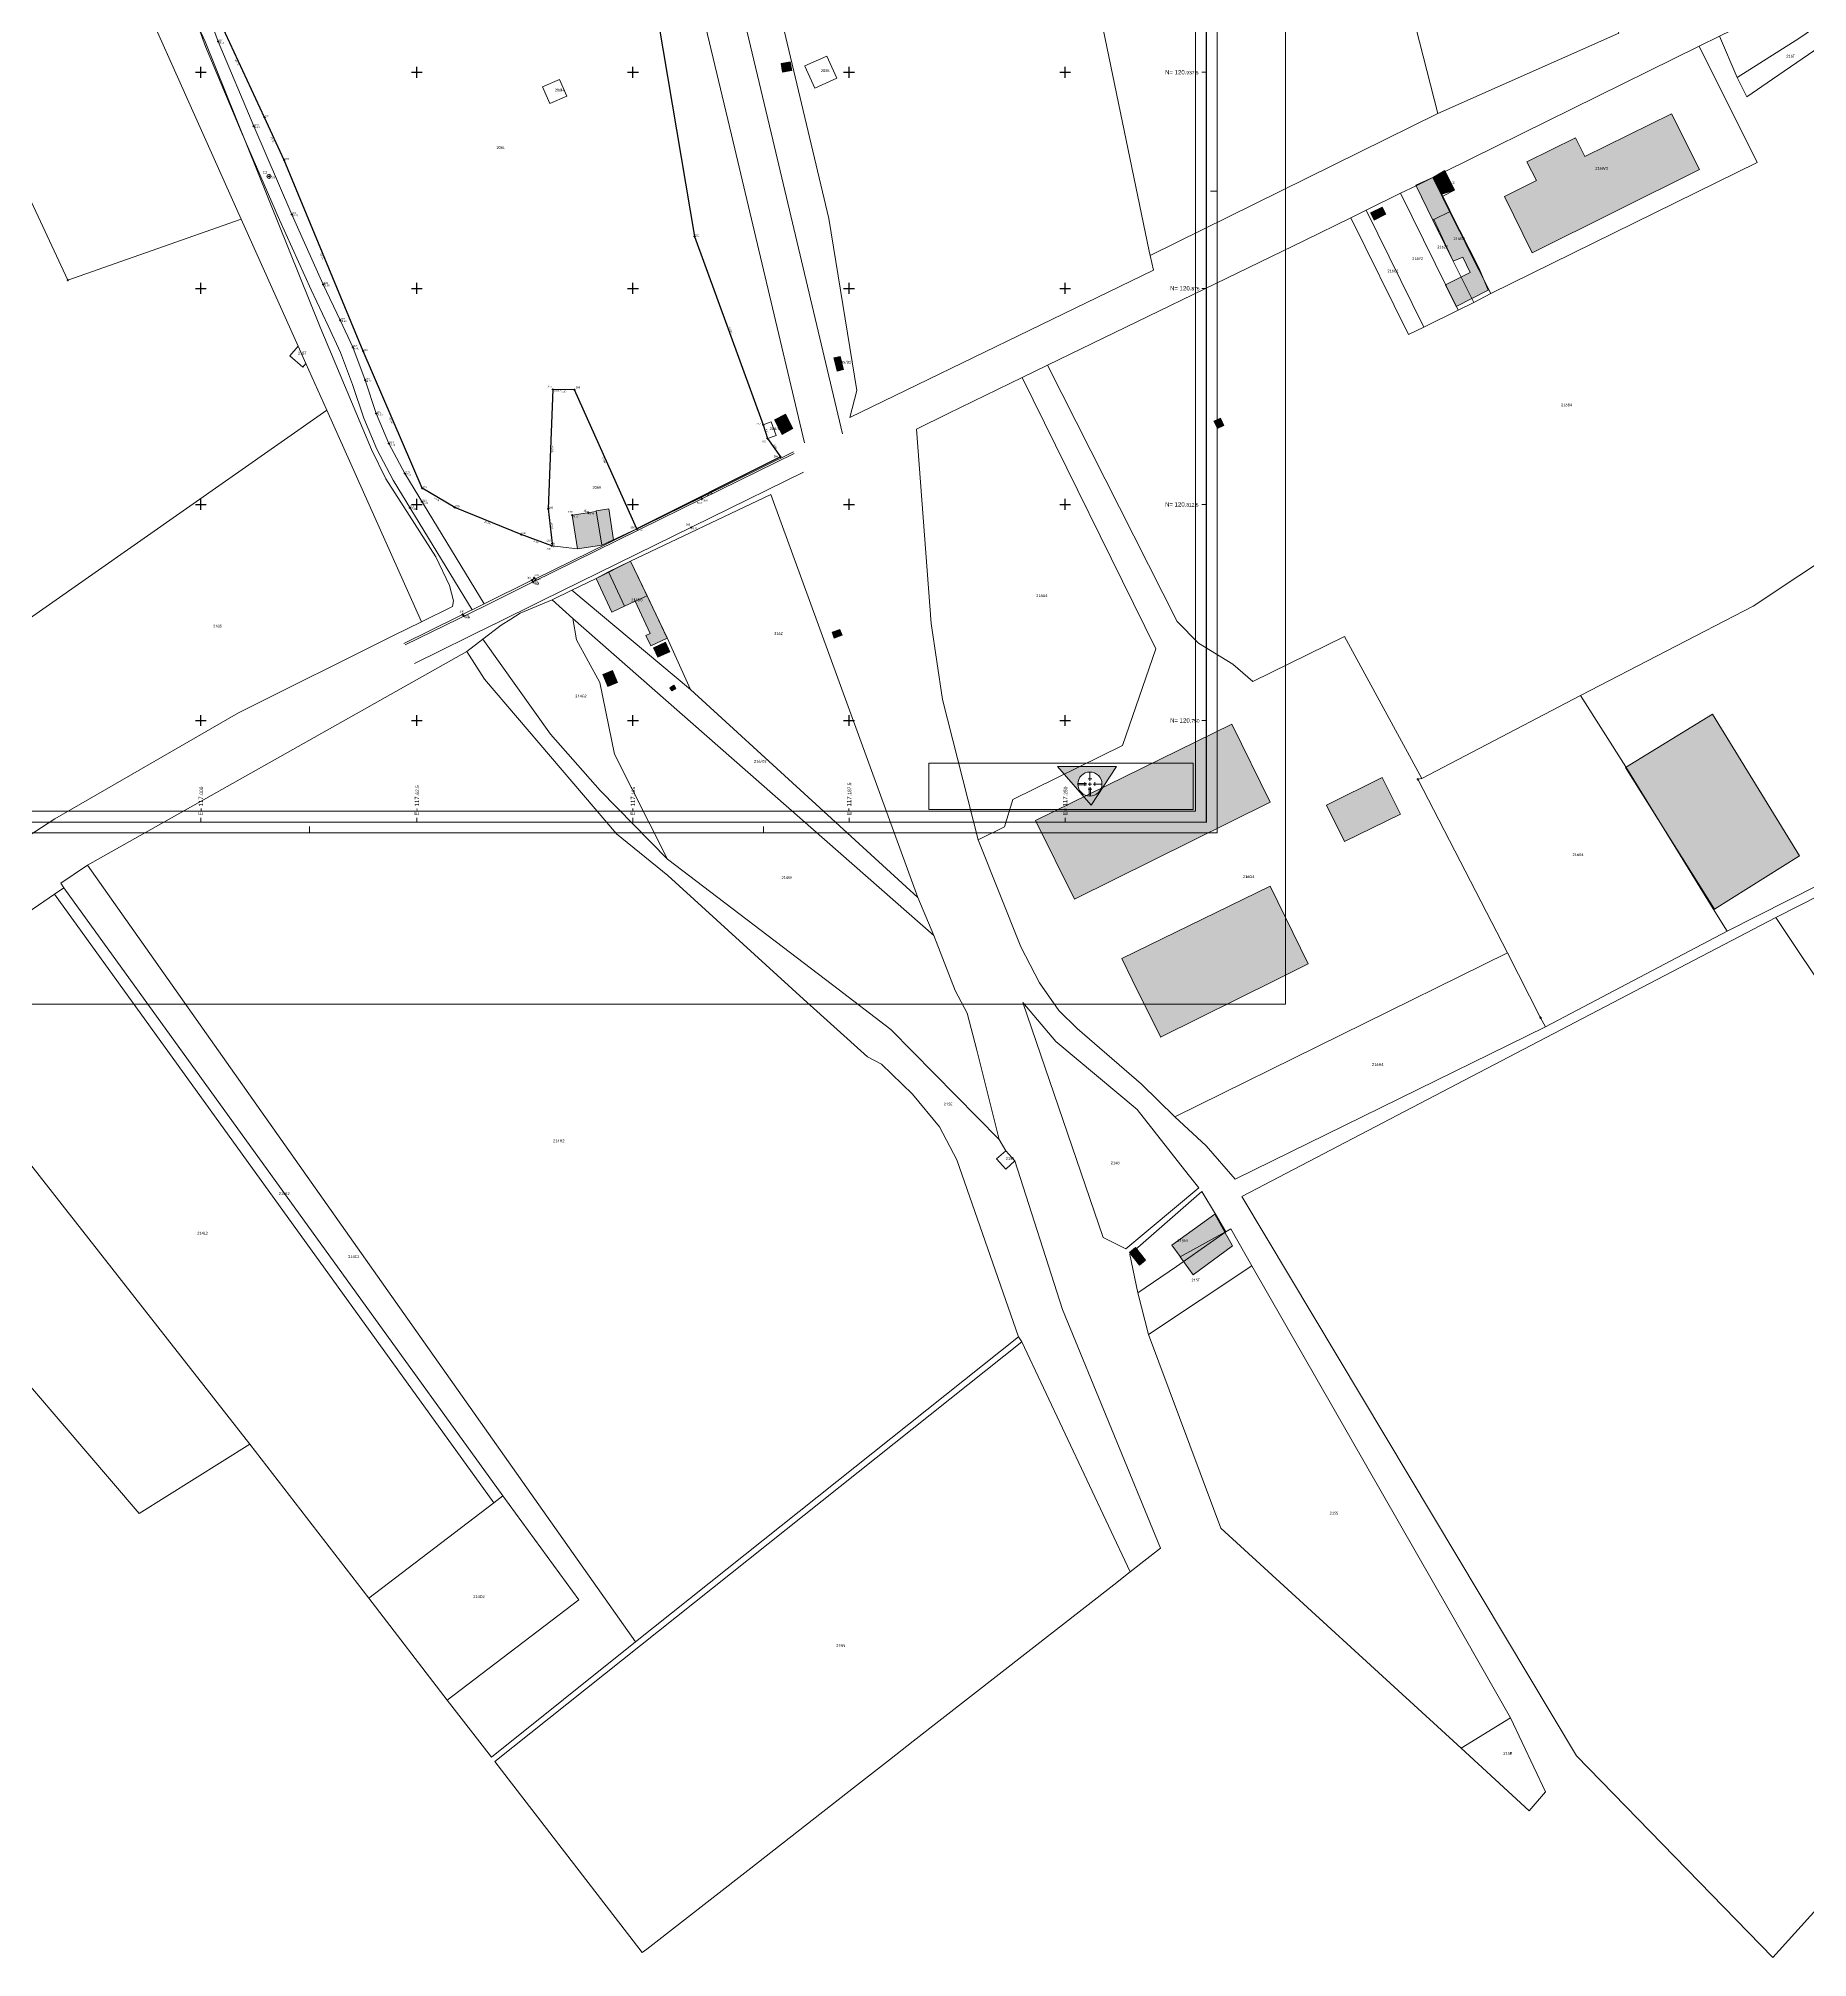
# Model space of a CAD drawing. Header units: metres. Extents: x 113120 to 240396, y 120329 to 242116.
# Drawn here: x 116953 to 117465, y 120392 to 120947 of the extents above; entities that cross this region are included whole.
import ezdxf
from ezdxf.enums import TextEntityAlignment as Align

# ---------------------------------------------------------------- set-up
doc = ezdxf.new("R2010")
doc.units = ezdxf.units.M
doc.header["$LTSCALE"] = 3
doc.header["$PDMODE"] = 2
doc.header["$PDSIZE"] = 0.3
doc.layers.get('0').update_dxf_attribs({"lineweight": 0})
for name, color, linetype, lineweight in [('Batiment', 4, 'Continuous', 0), ('Bordure', 1, 'Continuous', 0), ('Bpn_CaPa', 78, 'Continuous', 0), ('Bpn_ReBu', 4, 'Continuous', 0), ('Bpt_CaNu', 7, 'Continuous', 0), ('Bpt_PrSt', 7, 'Continuous', 0), ('Carroyage(1)', 7, 'Continuous', 0), ('Cotation Linéaire', 6, 'Continuous', 0), ('CV', 5, 'Continuous', 0), ("Filets d'eau", 1, 'Continuous', 0), ('Hachure batiment', 11, 'Continuous', 0), ('Hachure bâtiment', 11, 'Continuous', 0), ('Images', 7, 'Continuous', 0), ('Limite de propriété', 5, 'Continuous', 30), ('Légende', 255, 'Continuous', 0), ('Route', 1, 'Continuous', 0), ('TopoAlt', 30, 'Continuous', 0), ('TOPOJIS', 5, 'Continuous', 0), ('TopoMat', 5, 'Continuous', 0)]:
    doc.layers.add(name, color=color, linetype=linetype, lineweight=lineweight)
doc.layers.add('Carroyage(1)_Croix', color=7, linetype='Continuous')
doc.layers.add('Carroyage(1)_Textes', color=7, linetype='Continuous')
doc.styles.add('Legend', font='')
doc.styles.get("Standard").update_dxf_attribs({"font": 'arial.ttf'})
doc.styles.get('Legend').set_extended_font_data('Calibri')
picture_1 = doc.add_image_def('image1.jpg', size_in_pixel=(7833, 1367))

# ---------------------------------------------------------------- blocks, each defined once
blk = doc.blocks.new('TCPOINT')
at = {"color": 0}
blk.add_point((0, 0), dxfattribs=at)
at = {"layer": 'TopoAlt'}
blk.add_attdef('ALT', text='', height=0.3, dxfattribs=at).set_placement((0.1, -0.1), align=Align.TOP_LEFT)
at = {"layer": 'TopoMat'}
blk.add_attdef('MAT', (0.1, 0.1), '', height=0.3, dxfattribs=at)
blk = doc.blocks.new('u014')
at = {"color": 0}
blk.add_line((0, 0), (0, 0), dxfattribs=at)
blk.add_circle((0, 0), 0.6, dxfattribs=at)
blk = doc.blocks.new('Logo')
at = {"layer": 'Légende'}
h = blk.add_hatch(color=253, dxfattribs=at)
edge = h.paths.add_edge_path(flags=16)
edge.add_arc((340.079, 66.268), 0.581, 0, 360)
h.paths.add_polyline_path([(340.134, 65.253), (341.361, 67.116), (338.512, 67.116)])
at = {"layer": 'Légende', "color": 253}
for p, q in [((338.512, 67.116), (340.134, 65.253)), ((340.134, 65.253), (338.512, 67.116)), ((338.512, 67.116), (341.361, 67.116)), ((340.079, 66.848), (340.079, 66.428)), ((340.134, 65.253), (341.361, 67.116)), ((341.361, 67.116), (340.134, 65.253)), ((339.919, 66.301), (339.499, 66.301)), ((339.919, 66.234), (339.499, 66.234)), ((339.834, 66.359), (339.834, 66.177)), ((340.17, 66.512), (339.988, 66.512)), ((339.988, 66.023), (340.17, 66.023)), ((340.159, 66.268), (339.999, 66.268)), ((340.159, 66.268), (339.999, 66.268)), ((340.046, 66.108), (340.046, 65.688)), ((340.079, 66.348), (340.079, 66.188)), ((340.079, 66.348), (340.079, 66.188)), ((340.112, 66.108), (340.112, 65.688)), ((340.66, 66.268), (340.239, 66.268)), ((340.323, 66.359), (340.323, 66.177))]:
    blk.add_line(p, q, dxfattribs=at)
blk.add_circle((340.079, 66.268), 0.581, dxfattribs=at)
at = {"layer": 'Images'}
image = blk.add_image(picture_1, insert=(332.313, 65.048), size_in_units=(12.741, 2.223), dxfattribs=at)
image.dxf.flags = 7

msp = doc.modelspace()

# ---------------------------------------------------------------- hatches: boundary and pattern name
at = {"layer": 'Hachure batiment'}
h = msp.add_hatch(color=256, dxfattribs=at)
h.dxf.hatch_style = 1
h.paths.add_polyline_path([(117108.97, 120799.6), (117107.39, 120809.35), (117114.37, 120810.48), (117114.36, 120810.6), (117118, 120811.2), (117119.34, 120802.29), (117115.95, 120800.73)])
at = {"layer": 'Hachure bâtiment'}
h = msp.add_hatch(color=256, dxfattribs=at)
h.dxf.hatch_style = 1
h.paths.add_polyline_path([(117170.92, 120938), (117168.27, 120937.53), (117167.83, 120940.05), (117170.48, 120940.52)])
h = msp.add_hatch(color=256, dxfattribs=at)
h.dxf.hatch_style = 1
h.paths.add_polyline_path([(117433.48, 120909.36), (117385.13, 120885.26), (117377.06, 120901.58), (117386.31, 120906.15), (117383.56, 120911.62), (117397.64, 120918.53), (117400.33, 120913.09), (117425.44, 120925.5)])
h = msp.add_hatch(color=256, dxfattribs=at)
h.dxf.hatch_style = 1
h.paths.add_polyline_path([(117359, 120902.23), (117361.29, 120897.49), (117361.42, 120897.22), (117356.64, 120894.88), (117356.37, 120894.75), (117351.45, 120904.83), (117356.6, 120907.2)])
h = msp.add_hatch(color=256, dxfattribs=at)
h.dxf.hatch_style = 1
h.paths.add_polyline_path([(117362.6, 120903.4), (117359, 120902.23), (117356.6, 120907.2), (117359.8, 120909.05)])
h = msp.add_hatch(color=256, dxfattribs=at)
h.dxf.hatch_style = 1
h.paths.add_polyline_path([(117342.77, 120896.42), (117339.4, 120894.75), (117338.37, 120896.8), (117341.72, 120898.45)])
h = msp.add_hatch(color=256, dxfattribs=at)
h.dxf.hatch_style = 1
h.paths.add_polyline_path([(117369.75, 120880.77), (117372.35, 120874.43), (117363.15, 120869.77), (117360.05, 120875.98), (117367.17, 120879.57), (117365.03, 120884.05), (117362.25, 120882.88), (117356.64, 120894.88), (117361.42, 120897.22)])
h = msp.add_hatch(color=256, dxfattribs=at)
h.dxf.hatch_style = 1
h.paths.add_polyline_path([(117185.88, 120851.48), (117184.02, 120851.03), (117183.05, 120854.85), (117184.95, 120855.32)])
h = msp.add_hatch(color=256, dxfattribs=at)
h.dxf.hatch_style = 1
h.paths.add_polyline_path([(117169.07, 120838.6), (117171.27, 120834.41), (117168.12, 120832.76), (117165.92, 120836.94)])
h = msp.add_hatch(color=256, dxfattribs=at)
h.dxf.hatch_style = 1
h.paths.add_polyline_path([(117295.95, 120835.35), (117294.12, 120834.45), (117293.05, 120836.55), (117294.95, 120837.45)])
h = msp.add_hatch(color=256, dxfattribs=at)
h.dxf.hatch_style = 1
h.paths.add_polyline_path([(117129.09, 120786.06), (117125.64, 120784.46), (117122.51, 120783.08), (117117.92, 120792.97), (117124.28, 120796.05)])
h = msp.add_hatch(color=256, dxfattribs=at)
h.dxf.hatch_style = 1
h.paths.add_polyline_path([(117122.51, 120783.08), (117118.85, 120781.37), (117114.37, 120791.05), (117117.92, 120792.97)])
h = msp.add_hatch(color=256, dxfattribs=at)
h.dxf.hatch_style = 1
h.paths.add_polyline_path([(117134.85, 120773.77), (117130.17, 120771.63), (117128.75, 120774.55), (117129.95, 120775.15), (117125.64, 120784.46), (117129.09, 120786.06)])
h = msp.add_hatch(color=256, dxfattribs=at)
h.dxf.hatch_style = 1
h.paths.add_polyline_path([(117135.68, 120769.85), (117132.17, 120768.28), (117130.95, 120771.03), (117134.45, 120772.6)])
h = msp.add_hatch(color=256, dxfattribs=at)
h.dxf.hatch_style = 1
h.paths.add_polyline_path([(117185.48, 120774.63), (117183.17, 120773.83), (117182.57, 120775.52), (117184.88, 120776.32)])
h = msp.add_hatch(color=256, dxfattribs=at)
h.dxf.hatch_style = 1
h.paths.add_polyline_path([(117120.52, 120761), (117117.72, 120759.85), (117116.32, 120763.32), (117119.12, 120764.45)])
h = msp.add_hatch(color=256, dxfattribs=at)
h.dxf.hatch_style = 1
h.paths.add_polyline_path([(117137.43, 120759.25), (117136.25, 120758.52), (117135.68, 120759.43), (117136.85, 120760.17)])
h = msp.add_hatch(color=256, dxfattribs=at)
h.dxf.hatch_style = 1
h.paths.add_polyline_path([(117309.35, 120726.39), (117252.7, 120698.32), (117241.41, 120721.01), (117298.26, 120748.95)])
h = msp.add_hatch(color=256, dxfattribs=at)
h.dxf.hatch_style = 1
h.paths.add_polyline_path([(117462.38, 120710.83), (117437.86, 120695.43), (117412.13, 120736.38), (117437.3, 120751.79)])
h = msp.add_hatch(color=256, dxfattribs=at)
h.dxf.hatch_style = 1
h.paths.add_polyline_path([(117346.97, 120722.88), (117330.8, 120714.98), (117325.65, 120725.51), (117341.75, 120733.46)])
h = msp.add_hatch(color=256, dxfattribs=at)
h.dxf.hatch_style = 1
h.paths.add_polyline_path([(117320.29, 120679.59), (117311.02, 120675), (117277.63, 120658.41), (117277.6, 120658.46), (117269.42, 120675), (117266.37, 120681.16), (117309.3, 120702.1)])
h = msp.add_hatch(color=256, dxfattribs=at)
h.dxf.hatch_style = 1
h.paths.add_polyline_path([(117283.24, 120594.89), (117280.83, 120598.23), (117293.35, 120607.17), (117296.24, 120601.97), (117283.25, 120594.88)])
h = msp.add_hatch(color=256, dxfattribs=at)
h.dxf.hatch_style = 1
h.paths.add_polyline_path([(117298.45, 120598), (117287.05, 120589.64), (117283.25, 120594.88), (117296.24, 120601.97)])
h = msp.add_hatch(color=256, dxfattribs=at)
h.dxf.hatch_style = 1
h.paths.add_polyline_path([(117273.23, 120593.83), (117271.55, 120592.45), (117268.65, 120596.05), (117270.37, 120597.57)])

# ---------------------------------------------------------------- linework, layer by layer
at = {"flags": 128}
for points in [[(116736.27, 120667.93), (117313.77, 120667.93), (117313.77, 121484.68), (116736.27, 121484.68)], [(116775.21, 120723.71), (117287.71, 120723.71), (117287.71, 121453.71), (116775.21, 121453.71)]]:
    msp.add_lwpolyline(points, close=True, dxfattribs=at)
at = {"layer": 'Batiment'}
for p, q in [((117107.39, 120809.35), (117114.37, 120810.48)), ((117115.95, 120800.73), (117114.36, 120810.6)), ((117108.97, 120799.6), (117107.39, 120809.35)), ((117108.97, 120799.6), (117115.95, 120800.73))]:
    msp.add_line(p, q, dxfattribs=at)
at = {"layer": 'Bordure', "flags": 128}
for points in [[(117174.59, 120830.35), (117153.96, 120917.36), (117142.93, 120963.89), (117132.41, 121025.61), (117123.94, 121075.32), (117115.35, 121143.2), (117105.35, 121222.27), (117098.73, 121314.66), (117093.79, 121427.53)], [(117185.56, 120832.95), (117164.93, 120919.96), (117153.98, 120966.14), (117143.52, 121027.5), (117135.09, 121076.98), (117126.54, 121144.61), (117116.57, 121223.39), (117109.99, 121315.31), (117105.06, 121428.02)]]:
    msp.add_lwpolyline(points, dxfattribs=at)
at = {"layer": 'Bpn_CaPa'}
for points in [[(117244.46, 121083.93), (117276.47, 121064.18), (117299.63, 121067), (117319.31, 121076.09), (117357.78, 120925.59), (117274.56, 120884.52), (117274.26, 120885.8), (117235.43, 121073.4), (117231.59, 121092.7), (117244.46, 121083.93)], [(117410.19, 120948.78), (117357.78, 120925.59), (117319.31, 121076.09), (117347.57, 121087.44), (117356.03, 121066.79), (117363.34, 121050.35), (117370.64, 121033.9), (117378.89, 121015.39), (117388.8, 120994), (117410.19, 120948.78)], [(116874.34, 121064.33), (116891.21, 121070.2), (116917.99, 121072.98), (116931.11, 121057.71), (116944.54, 121037.83), (116956.05, 121017.56), (116968.15, 120992.3), (117011.69, 120895.01), (116961.51, 120877.4), (116874.34, 121064.33)], [(117235.43, 121073.4), (117274.26, 120885.8), (117274.56, 120884.52), (117275.57, 120880.24), (117187.71, 120837.64), (117189.73, 120845.44), (117181.63, 120895.19), (117163.63, 120971.15), (117152.14, 121021.36), (117161.17, 121025.62), (117170.82, 121030.97), (117174.23, 121039.19), (117173.58, 121043.09), (117172.02, 121045.65), (117169.88, 121047.97), (117164.75, 121050.28), (117163.72, 121050.52), (117235.43, 121073.4)], [(117470.68, 120953.08), (117462.2, 120947.32), (117444.37, 120936), (117439.28, 120947.96), (117465.66, 120960.88), (117470.68, 120953.08)], [(117473.63, 120948.48), (117454.58, 120935.49), (117447.15, 120930.43), (117444.37, 120936), (117462.2, 120947.32), (117470.68, 120953.08), (117473.63, 120948.48)], [(117373.11, 120873.46), (117366.22, 120887.24), (117365.09, 120889.49), (117363.06, 120893.57), (117359.07, 120901.57), (117362.6, 120903.4), (117359.96, 120908.83), (117433.37, 120945.05), (117450.2, 120911.4), (117373.11, 120873.46)], [(117183.94, 120935.82), (117177.57, 120932.94), (117174.68, 120939.31), (117174.69, 120939.32), (117181.06, 120942.2), (117183.94, 120935.82)], [(117174.68, 120939.31), (117177.57, 120932.94), (117183.94, 120935.82), (117181.06, 120942.2), (117174.69, 120939.32), (117174.68, 120939.31)], [(117105.82, 120930.61), (117100.99, 120928.5), (117098.83, 120933.28), (117103.76, 120935.37), (117105.82, 120930.61)], [(117105.82, 120930.61), (117103.76, 120935.37), (117098.83, 120933.28), (117100.99, 120928.5), (117105.82, 120930.61)], [(117347.03, 120902.5), (117351.52, 120904.69), (117358.04, 120891.35), (117368.26, 120870.95), (117363.65, 120868.68), (117347.03, 120902.5)], [(117373.11, 120873.46), (117368.26, 120870.95), (117358.04, 120891.35), (117351.52, 120904.69), (117356.34, 120907.05), (117359.07, 120901.57), (117363.06, 120893.57), (117365.09, 120889.49), (117366.22, 120887.24), (117373.11, 120873.46)], [(117359.07, 120901.57), (117356.34, 120907.05), (117359.96, 120908.83), (117362.6, 120903.4), (117359.07, 120901.57)], [(117347.03, 120902.5), (117363.65, 120868.68), (117353.76, 120863.81), (117337.11, 120897.62), (117347.03, 120902.5)], [(117353.76, 120863.81), (117349.32, 120861.63), (117332.67, 120895.44), (117337.11, 120897.62), (117353.76, 120863.81)], [(117028.13, 120858.27), (117030.39, 120853.22), (117029.54, 120852.22), (117025.74, 120855.47), (117028.13, 120858.27)], [(117185.88, 120851.48), (117184.02, 120851.03), (117183.05, 120854.85), (117184.95, 120855.32), (117185.88, 120851.48)], [(117224.85, 120715.48), (117214.51, 120756.1), (117211.26, 120778), (117207, 120834.22), (117216.17, 120838.8), (117237.57, 120849.19), (117276.24, 120770.74), (117266.62, 120742.72), (117234.86, 120727.09), (117232.48, 120719.24), (117224.85, 120715.48)], [(117224.85, 120715.48), (117232.48, 120719.24), (117234.86, 120727.09), (117266.62, 120742.72), (117276.24, 120770.74), (117237.57, 120849.19), (117244.87, 120852.73), (117282.37, 120778.66), (117288.59, 120772.36), (117298.5, 120766.27), (117304.31, 120761.26), (117330.78, 120774.28), (117353.19, 120733.24), (117352.04, 120732.97), (117377.96, 120682.82), (117281.77, 120635.32), (117272.12, 120644.75), (117253.5, 120660.84), (117248.2, 120666.12), (117242.56, 120674.05), (117237.23, 120684.55), (117224.85, 120715.48)], [(117101.64, 120801.23), (117100.51, 120811.19), (117101.85, 120845.77), (117108.05, 120845.63), (117126.12, 120805.42), (117115.95, 120800.73), (117108.97, 120799.6), (117101.57, 120800.53), (117101.64, 120801.23)], [(117399.07, 120757.25), (117448.97, 120783.07), (117540.62, 120843.9), (117591.77, 120765.06), (117441.48, 120689.02), (117437.47, 120695.46), (117412.23, 120736.55), (117399.07, 120757.25)], [(116946.17, 120714.04), (116913.62, 120753.73), (117036.44, 120839.71), (117063.81, 120778.56), (117055.72, 120774.57), (117010.87, 120752.24), (116957.81, 120721.5), (116946.17, 120714.04)], [(117163.89, 120831.57), (117162.62, 120835.54), (117164.97, 120836.35), (117166.43, 120832.43), (117163.89, 120831.57)], [(117207.35, 120698.76), (117141.62, 120758.95), (117134.93, 120773.88), (117124.28, 120796.05), (117164.86, 120815.32), (117207.35, 120698.76)], [(117141.62, 120758.95), (117107.34, 120787.64), (117114.37, 120791.05), (117124.28, 120796.05), (117134.93, 120773.88), (117141.62, 120758.95)], [(117135, 120709.85), (117115.46, 120729.7), (117101.12, 120746.05), (117081.58, 120773.49), (117086.88, 120777.54), (117089.67, 120779.34), (117092.37, 120781.03), (117101.62, 120784.86), (117107.58, 120779.49), (117108.66, 120773.33), (117115.42, 120760.98), (117119.61, 120740.2), (117135, 120709.85)], [(117212.04, 120687.81), (117107.58, 120779.49), (117101.62, 120784.86), (117107.34, 120787.64), (117141.62, 120758.95), (117207.35, 120698.76), (117212.04, 120687.81)], [(117212.04, 120687.81), (117218.15, 120671.86), (117221.68, 120665.32), (117224.43, 120654.65), (117230.92, 120628.8), (117199.59, 120660.56), (117182.69, 120673.51), (117135, 120709.85), (117119.61, 120740.2), (117115.42, 120760.98), (117108.66, 120773.33), (117107.58, 120779.49), (117212.04, 120687.81)], [(117076.95, 120769.96), (117081.58, 120773.49), (117101.12, 120746.05), (117115.46, 120729.7), (117135, 120709.85), (117182.69, 120673.51), (117199.59, 120660.56), (117230.92, 120628.8), (117232.83, 120625.52), (117230.19, 120623.23), (117232.85, 120620.2), (117235.45, 120622.63), (117249.24, 120579.64), (117277.57, 120510.53), (117268.85, 120503.75), (117237.44, 120570.28), (117236.54, 120571.71), (117218.64, 120622.88), (117213.67, 120632.4), (117205.84, 120641.93), (117196.84, 120650.61), (117192.82, 120652.73), (117174.3, 120669.33), (117135.05, 120705.19), (117120.19, 120717.18), (117082.03, 120761.97), (117076.95, 120769.96)], [(117076.95, 120769.96), (117082.03, 120761.97), (117120.19, 120717.18), (117135.05, 120705.19), (117174.3, 120669.33), (117192.82, 120652.73), (117196.84, 120650.61), (117205.84, 120641.93), (117213.67, 120632.4), (117218.64, 120622.88), (117236.54, 120571.71), (117125.76, 120483.48), (116967.22, 120708.11), (117076.95, 120769.96)], [(117616.97, 120726.86), (117489.72, 120641.89), (117455.57, 120693.04), (117593.01, 120762.73), (117616.97, 120726.86)], [(117399.07, 120757.25), (117412.23, 120736.55), (117437.47, 120695.46), (117441.48, 120689.02), (117388.92, 120661.33), (117387.55, 120664.01), (117377.96, 120682.82), (117352.04, 120732.97), (117353.19, 120733.24), (117399.07, 120757.25)], [(116960.38, 120701.61), (116959.49, 120702.92), (116967.22, 120708.11), (117125.76, 120483.48), (117084.06, 120450.07), (117071.29, 120466.62), (117109.31, 120495.64), (117087.34, 120525.68), (116960.38, 120701.61)], [(117084.72, 120523.67), (117048.55, 120496.08), (117014.16, 120540.65), (116913.19, 120669.25), (116957.65, 120699.77), (117084.72, 120523.67)], [(116960.38, 120701.61), (117087.34, 120525.68), (117084.72, 120523.67), (116957.65, 120699.77), (116960.38, 120701.61)], [(117388.92, 120661.33), (117299.21, 120617.29), (117290.76, 120626.95), (117281.77, 120635.32), (117377.96, 120682.82), (117387.55, 120664.01), (117388.92, 120661.33)], [(116913.19, 120669.25), (117014.16, 120540.65), (116982.13, 120520.58), (116875.86, 120644.75), (116873.77, 120647.18), (116911.54, 120671.25), (116913.19, 120669.25)], [(117288.63, 120614.78), (117267.58, 120597.17), (117261, 120600.41), (117237.72, 120668.36), (117247.34, 120657.15), (117270.83, 120637.47), (117285.6, 120618.68), (117288.63, 120614.78)], [(117235.45, 120622.63), (117232.85, 120620.2), (117230.19, 120623.23), (117232.83, 120625.52), (117235.45, 120622.63)], [(117296.47, 120602.1), (117282.18, 120592.08), (117271.06, 120584.39), (117268.75, 120595.55), (117289.55, 120613.75), (117293.45, 120607.19), (117296.47, 120602.1)], [(117296.47, 120602.1), (117297.92, 120602.98), (117304.05, 120592.27), (117274.12, 120572.41), (117271.06, 120584.39), (117282.18, 120592.08), (117296.47, 120602.1)], [(117274.12, 120572.41), (117304.05, 120592.27), (117361.06, 120492.63), (117378.87, 120461.48), (117364.52, 120452.66), (117295.06, 120516.36), (117274.12, 120572.41)], [(117268.85, 120503.75), (117264.04, 120499.97), (117206.08, 120454.74), (117199.17, 120449.35), (117189.61, 120441.89), (117158.18, 120417.36), (117128.98, 120394.58), (117127.67, 120393.56), (117088.89, 120443.82), (117085, 120448.85), (117237.44, 120570.28), (117268.85, 120503.75)], [(117048.55, 120496.08), (117084.72, 120523.67), (117087.34, 120525.68), (117109.31, 120495.64), (117071.29, 120466.62), (117048.55, 120496.08)], [(117364.52, 120452.66), (117378.87, 120461.48), (117388.96, 120440.07), (117384.24, 120434.57), (117364.52, 120452.66)]]:
    msp.add_lwpolyline(points, close=True, dxfattribs=at)
for points in [[(116874.34, 121064.33), (116961.51, 120877.4), (117011.69, 120895.01), (117028.13, 120858.27), (117025.74, 120855.47), (117029.54, 120852.22), (117030.39, 120853.22), (117036.44, 120839.71), (116913.62, 120753.73)], [(116991.3, 120967.86), (117001.3, 120946.41), (117034.56, 120863.73), (117049.37, 120828.42), (117053.54, 120819.91), (117060.24, 120809.42), (117068.02, 120797.31), (117071.91, 120789.07), (117073.08, 120784.59), (117072.79, 120783), (117063.81, 120778.56), (117036.44, 120839.71), (117030.39, 120853.22), (117028.13, 120858.27), (117011.69, 120895.01), (116968.15, 120992.3)], [(117540.62, 120843.9), (117448.97, 120783.07), (117399.07, 120757.25), (117353.19, 120733.24), (117330.78, 120774.28), (117304.31, 120761.26), (117298.5, 120766.27), (117288.59, 120772.36), (117282.37, 120778.66), (117244.87, 120852.73), (117319.21, 120888.81), (117332.67, 120895.44), (117349.32, 120861.63), (117353.76, 120863.81), (117363.65, 120868.68), (117368.26, 120870.95), (117373.11, 120873.46), (117450.2, 120911.4), (117433.37, 120945.05), (117439.28, 120947.96)], [(117439.28, 120947.96), (117444.37, 120936), (117447.15, 120930.43), (117454.58, 120935.49), (117473.63, 120948.48)], [(117101.57, 120800.53), (117108.97, 120799.6), (117115.95, 120800.73)], [(117467.39, 120406.19), (117454.68, 120392.11), (117397.88, 120450.45), (117301.13, 120612.3), (117455.57, 120693.04), (117489.72, 120641.89)]]:
    msp.add_lwpolyline(points, dxfattribs=at)
at = {"layer": 'Bpn_ReBu'}
for p, q in [((117114.36, 120810.6), (117118, 120811.2)), ((117118, 120811.2), (117119.34, 120802.28)), ((117119.34, 120802.28), (117115.95, 120800.73))]:
    msp.add_line(p, q, dxfattribs=at)
for points in [[(117170.92, 120938), (117168.27, 120937.53), (117167.83, 120940.05), (117170.48, 120940.52), (117170.92, 120938)], [(117433.48, 120909.36), (117385.13, 120885.26), (117377.06, 120901.58), (117386.31, 120906.15), (117383.56, 120911.62), (117397.64, 120918.53), (117400.33, 120913.09), (117425.44, 120925.5), (117433.48, 120909.36)], [(117359, 120902.23), (117361.29, 120897.49), (117361.42, 120897.22), (117356.64, 120894.88), (117356.37, 120894.75), (117351.45, 120904.83), (117356.6, 120907.2), (117359, 120902.23)], [(117362.6, 120903.4), (117359, 120902.23), (117356.6, 120907.2), (117359.8, 120909.05), (117362.6, 120903.4)], [(117342.77, 120896.42), (117339.4, 120894.75), (117338.37, 120896.8), (117341.72, 120898.45), (117342.77, 120896.42)], [(117369.75, 120880.77), (117372.35, 120874.43), (117363.15, 120869.77), (117360.05, 120875.98), (117367.17, 120879.57), (117365.03, 120884.05), (117362.25, 120882.88), (117356.64, 120894.88), (117361.42, 120897.22), (117369.75, 120880.77)], [(117185.88, 120851.48), (117184.02, 120851.03), (117183.05, 120854.85), (117184.95, 120855.32), (117185.88, 120851.48)], [(117169.07, 120838.6), (117171.27, 120834.41), (117168.12, 120832.76), (117165.92, 120836.94), (117169.07, 120838.6)], [(117295.95, 120835.35), (117294.12, 120834.45), (117293.05, 120836.55), (117294.95, 120837.45), (117295.95, 120835.35)], [(117129.09, 120786.06), (117125.64, 120784.46), (117122.51, 120783.08), (117117.92, 120792.97), (117124.28, 120796.05), (117129.09, 120786.06)], [(117122.51, 120783.08), (117118.85, 120781.37), (117114.37, 120791.05), (117117.92, 120792.97), (117122.51, 120783.08)], [(117134.85, 120773.77), (117130.17, 120771.63), (117128.75, 120774.55), (117129.95, 120775.15), (117125.64, 120784.46), (117129.09, 120786.06), (117134.85, 120773.77)], [(117135.68, 120769.85), (117132.17, 120768.28), (117130.95, 120771.03), (117134.45, 120772.6), (117135.68, 120769.85)], [(117185.48, 120774.63), (117183.17, 120773.83), (117182.57, 120775.52), (117184.88, 120776.32), (117185.48, 120774.63)], [(117120.52, 120761), (117117.72, 120759.85), (117116.32, 120763.32), (117119.12, 120764.45), (117120.52, 120761)], [(117137.43, 120759.25), (117136.25, 120758.52), (117135.68, 120759.43), (117136.85, 120760.17), (117137.43, 120759.25)], [(117309.35, 120726.39), (117252.7, 120698.32), (117241.41, 120721.01), (117298.26, 120748.95), (117309.35, 120726.39)], [(117462.38, 120710.83), (117437.86, 120695.43), (117412.13, 120736.38), (117437.3, 120751.79), (117462.38, 120710.83)], [(117346.97, 120722.88), (117330.8, 120714.98), (117325.65, 120725.51), (117341.75, 120733.46), (117346.97, 120722.88)], [(117320.29, 120679.59), (117311.02, 120675), (117277.63, 120658.41), (117277.6, 120658.46), (117269.42, 120675), (117266.37, 120681.16), (117309.3, 120702.1), (117320.29, 120679.59)], [(117283.24, 120594.89), (117280.83, 120598.23), (117293.35, 120607.17), (117296.24, 120601.97), (117283.25, 120594.88), (117283.24, 120594.89)], [(117298.45, 120598), (117287.05, 120589.64), (117283.25, 120594.88), (117296.24, 120601.97), (117298.45, 120598)], [(117273.23, 120593.83), (117271.55, 120592.45), (117268.65, 120596.05), (117270.37, 120597.57), (117273.23, 120593.83)]]:
    msp.add_lwpolyline(points, close=True, dxfattribs=at)
at = {"layer": 'Bpt_PrSt'}
for p in [(116961.51, 120877.4), (117352.04, 120732.97), (117387.55, 120664.01)]:
    msp.add_point(p, dxfattribs=at)
at = {"layer": 'Carroyage(1)'}
for p, q in [((117290.84, 120937.5), (117289.59, 120937.5)), ((117293.96, 120903.09), (117292.09, 120903.09)), ((117290.84, 120875), (117289.59, 120875)), ((117290.84, 120812.5), (117289.59, 120812.5)), ((117290.84, 120750), (117289.59, 120750)), ((117000, 120720.59), (117000, 120721.84)), ((117062.5, 120720.59), (117062.5, 120721.84)), ((117125, 120720.59), (117125, 120721.84)), ((117187.5, 120720.59), (117187.5, 120721.84)), ((117250, 120720.59), (117250, 120721.84)), ((117031.46, 120717.46), (117031.46, 120719.34)), ((117162.71, 120717.46), (117162.71, 120719.34)), ((117293.96, 120717.46), (117293.96, 120719.34))]:
    msp.add_line(p, q, dxfattribs=at)
msp.add_lwpolyline([(116768.96, 120717.46), (117293.96, 120717.46), (117293.96, 121459.96), (116768.96, 121459.96)], close=True, dxfattribs=at)
at = {"layer": 'Carroyage(1)', "const_width": 0.312}
msp.add_lwpolyline([(116772.09, 120720.59), (117290.84, 120720.59), (117290.84, 121456.84), (116772.09, 121456.84)], close=True, dxfattribs=at)
at = {"layer": 'Carroyage(1)_Croix'}
for p, q in [((117000, 120935.94), (117000, 120939.06)), ((117062.5, 120935.94), (117062.5, 120939.06)), ((117125, 120935.94), (117125, 120939.06)), ((117187.5, 120935.94), (117187.5, 120939.06)), ((117250, 120935.94), (117250, 120939.06)), ((116998.44, 120937.5), (117001.56, 120937.5)), ((117060.94, 120937.5), (117064.06, 120937.5)), ((117123.44, 120937.5), (117126.56, 120937.5)), ((117185.94, 120937.5), (117189.06, 120937.5)), ((117248.44, 120937.5), (117251.56, 120937.5)), ((117000, 120873.44), (117000, 120876.56)), ((117062.5, 120873.44), (117062.5, 120876.56)), ((117125, 120873.44), (117125, 120876.56)), ((117187.5, 120873.44), (117187.5, 120876.56)), ((117250, 120873.44), (117250, 120876.56)), ((116998.44, 120875), (117001.56, 120875)), ((117060.94, 120875), (117064.06, 120875)), ((117123.44, 120875), (117126.56, 120875)), ((117185.94, 120875), (117189.06, 120875)), ((117248.44, 120875), (117251.56, 120875)), ((116998.44, 120812.5), (117001.56, 120812.5)), ((117000, 120810.94), (117000, 120814.06)), ((117060.94, 120812.5), (117064.06, 120812.5)), ((117062.5, 120810.94), (117062.5, 120814.06)), ((117123.44, 120812.5), (117126.56, 120812.5)), ((117125, 120810.94), (117125, 120814.06)), ((117185.94, 120812.5), (117189.06, 120812.5)), ((117187.5, 120810.94), (117187.5, 120814.06)), ((117248.44, 120812.5), (117251.56, 120812.5)), ((117250, 120810.94), (117250, 120814.06)), ((116998.44, 120750), (117001.56, 120750)), ((117000, 120748.44), (117000, 120751.56)), ((117060.94, 120750), (117064.06, 120750)), ((117062.5, 120748.44), (117062.5, 120751.56)), ((117123.44, 120750), (117126.56, 120750)), ((117125, 120748.44), (117125, 120751.56)), ((117185.94, 120750), (117189.06, 120750)), ((117187.5, 120748.44), (117187.5, 120751.56)), ((117248.44, 120750), (117251.56, 120750)), ((117250, 120748.44), (117250, 120751.56))]:
    msp.add_line(p, q, dxfattribs=at)
at = {"layer": "Filets d'eau"}
msp.add_line((117096.42, 120791.21, 95.56), (117096.89, 120790.81), dxfattribs=at)
at = {"layer": "Filets d'eau", "flags": 128}
for points in [[(117081.98, 120783.75), (117095.77, 120790.57), (117096.13, 120790.88), (117096.42, 120791.21)], [(117082.25, 120783.19), (117096.11, 120790.05), (117096.57, 120790.44), (117096.89, 120790.81)], [(117058.76, 120772.26), (117081.98, 120783.75)], [(117059.13, 120771.85), (117082.25, 120783.19)], [(117084.9, 120777.83), (117098.74, 120784.68)], [(117061.77, 120766.48), (117084.88, 120777.83)]]:
    msp.add_lwpolyline(points, dxfattribs=at)
at = {"layer": 'Limite de propriété'}
for p, q in [((117118.56, 121034), (117142.83, 120889.96)), ((117018.4, 120924.41), (117003.35, 120956.81)), ((117024.09, 120912.05), (117018.4, 120924.41)), ((117046.93, 120856.82), (117024.09, 120912.05)), ((117142.83, 120889.96), (117162.62, 120835.54)), ((117064.05, 120817.18), (117046.93, 120856.82)), ((117101.85, 120845.77), (117100.51, 120811.19)), ((117108.05, 120845.63), (117101.85, 120845.77)), ((117126.12, 120805.42), (117108.05, 120845.63)), ((117162.62, 120835.54), (117163.89, 120831.57)), ((117163.89, 120831.57), (117167.63, 120826.25)), ((117167.63, 120826.25), (117126.12, 120805.42)), ((117073.43, 120811.57), (117064.05, 120817.18)), ((117092.68, 120803.8), (117073.43, 120811.57)), ((117100.51, 120811.19), (117101.64, 120801.23)), ((117101.57, 120800.53), (117092.68, 120803.8)), ((117101.64, 120801.23), (117101.57, 120800.53))]:
    msp.add_line(p, q, dxfattribs=at)
at = {"layer": 'Route', "flags": 128}
for points in [[(117078.47, 120782.01), (117055.61, 120819.47), (117050.88, 120828.43), (117047.12, 120837.45), (117043.88, 120847.14), (117040.35, 120856.45), (117036.8, 120864.17), (117031.89, 120874.52), (117022.75, 120894.82), (117011.71, 120920.39), (117001.37, 120944.97), (116997.27, 120956.12), (116996.24, 120960.17), (116996.71, 120964.52), (116999.18, 120969.07)], [(117081.98, 120783.75), (117058.99, 120821.4), (117054.4, 120830.09), (117050.76, 120838.82), (117047.54, 120848.45), (117043.94, 120857.96), (117040.32, 120865.82), (117035.43, 120876.15), (117026.31, 120896.39), (117015.29, 120921.92), (117004.99, 120946.4), (117000.99, 120957.27), (117000.18, 120960.45), (117000.5, 120963.34), (117002.6, 120967.22)], [(117096.1, 120790.05), (117144.95, 120814.06), (117171.65, 120827.23)], [(117096.76, 120790.93), (117144.73, 120814.51), (117171.42, 120827.67)], [(117098.74, 120784.68), (117147.6, 120808.7), (117174.29, 120821.86)]]:
    msp.add_lwpolyline(points, dxfattribs=at)

# ---------------------------------------------------------------- block references
at = {"layer": 'CV'}
msp.add_blockref('u014', (117019.72, 120907.39), dxfattribs=at)
at = {"layer": 'Légende', "xscale": 6.000000001200011, "yscale": 6.000000001200011, "zscale": 6.000000001200011}
msp.add_blockref('Logo', (115216.69, 120333.99), dxfattribs=at)
at = {"layer": 'TOPOJIS'}
ref = msp.add_blockref('TCPOINT', (117004.99, 120946.4, 99.33), dxfattribs=at)
ref.add_attrib('MAT', '324', (117005.09, 120946.5, 99.33), dxfattribs={"layer": 'TopoMat', "height": 0.54})
ref.add_attrib('ALT', '99.33', dxfattribs={"layer": 'TopoAlt', "height": 0.48}).set_placement((117005.09, 120946.3, 99.33), align=Align.TOP_LEFT)
ref = msp.add_blockref('TCPOINT', (117015.29, 120921.92, 99.61), dxfattribs=at)
ref.add_attrib('MAT', '323', (117015.39, 120922.02, 99.61), dxfattribs={"layer": 'TopoMat', "height": 0.54})
ref.add_attrib('ALT', '99.61', dxfattribs={"layer": 'TopoAlt', "height": 0.48}).set_placement((117015.39, 120921.82, 99.61), align=Align.TOP_LEFT)
ref = msp.add_blockref('TCPOINT', (117018.4, 120924.41), dxfattribs=at)
ref.add_attrib('MAT', '274', (117018.5, 120924.51), dxfattribs={"layer": 'TopoMat', "height": 0.54})
ref = msp.add_blockref('TCPOINT', (117024.09, 120912.05), dxfattribs=at)
ref.add_attrib('MAT', '273', (117024.19, 120912.15), dxfattribs={"layer": 'TopoMat', "height": 0.54})
ref = msp.add_blockref('TCPOINT', (117019.72, 120907.39, 99.56), dxfattribs=at)
ref.add_attrib('MAT', '322', (117017.92, 120908.29, 99.56), dxfattribs={"layer": 'TopoMat', "height": 0.54})
ref.add_attrib('ALT', '99.56', dxfattribs={"layer": 'TopoAlt', "height": 0.48}).set_placement((117019.82, 120907.29, 99.56), align=Align.TOP_LEFT)
ref = msp.add_blockref('TCPOINT', (117026.31, 120896.39, 99.27), dxfattribs=at)
ref.add_attrib('MAT', '321', (117026.41, 120896.49, 99.27), dxfattribs={"layer": 'TopoMat', "height": 0.54})
ref.add_attrib('ALT', '99.27', dxfattribs={"layer": 'TopoAlt', "height": 0.48}).set_placement((117026.41, 120896.29, 99.27), align=Align.TOP_LEFT)
ref = msp.add_blockref('TCPOINT', (117142.83, 120889.96), dxfattribs=at)
ref.add_attrib('MAT', '261', (117142.93, 120890.06), dxfattribs={"layer": 'TopoMat', "height": 0.54})
ref = msp.add_blockref('TCPOINT', (117035.43, 120876.15, 98.98), dxfattribs=at)
ref.add_attrib('MAT', '320', (117035.53, 120876.25, 98.98), dxfattribs={"layer": 'TopoMat', "height": 0.54})
ref.add_attrib('ALT', '98.98', dxfattribs={"layer": 'TopoAlt', "height": 0.48}).set_placement((117035.53, 120876.05, 98.98), align=Align.TOP_LEFT)
ref = msp.add_blockref('TCPOINT', (117040.32, 120865.82, 98.65), dxfattribs=at)
ref.add_attrib('MAT', '318', (117040.42, 120865.92, 98.65), dxfattribs={"layer": 'TopoMat', "height": 0.54})
ref.add_attrib('ALT', '98.65', dxfattribs={"layer": 'TopoAlt', "height": 0.48}).set_placement((117040.42, 120865.72, 98.65), align=Align.TOP_LEFT)
ref = msp.add_blockref('TCPOINT', (117043.94, 120857.96, 98.45), dxfattribs=at)
ref.add_attrib('MAT', '317', (117044.04, 120858.06, 98.45), dxfattribs={"layer": 'TopoMat', "height": 0.54})
ref.add_attrib('ALT', '98.45', dxfattribs={"layer": 'TopoAlt', "height": 0.48}).set_placement((117044.04, 120857.86, 98.45), align=Align.TOP_LEFT)
ref = msp.add_blockref('TCPOINT', (117046.93, 120856.82), dxfattribs=at)
ref.add_attrib('MAT', '272', (117047.03, 120856.92), dxfattribs={"layer": 'TopoMat', "height": 0.54})
ref = msp.add_blockref('TCPOINT', (117047.54, 120848.45, 98.27), dxfattribs=at)
ref.add_attrib('MAT', '316', (117047.64, 120848.55, 98.27), dxfattribs={"layer": 'TopoMat', "height": 0.54})
ref.add_attrib('ALT', '98.27', dxfattribs={"layer": 'TopoAlt', "height": 0.48}).set_placement((117047.64, 120848.35, 98.27), align=Align.TOP_LEFT)
ref = msp.add_blockref('TCPOINT', (117101.85, 120845.77, 95.67), dxfattribs=at)
ref.add_attrib('MAT', '357', (117100.31, 120846.32, 95.67), dxfattribs={"layer": 'TopoMat', "height": 0.54})
ref.add_attrib('ALT', '95.669', dxfattribs={"layer": 'TopoAlt', "height": 0.48}).set_placement((117101.95, 120845.67, 95.67), align=Align.TOP_LEFT)
ref = msp.add_blockref('TCPOINT', (117108.05, 120845.63), dxfattribs=at)
ref.add_attrib('MAT', '265', (117108.46, 120846.11), dxfattribs={"layer": 'TopoMat', "height": 0.54})
ref = msp.add_blockref('TCPOINT', (117050.76, 120838.82, 98), dxfattribs=at)
ref.add_attrib('MAT', '315', (117050.86, 120838.92, 98), dxfattribs={"layer": 'TopoMat', "height": 0.54})
ref.add_attrib('ALT', '98.00', dxfattribs={"layer": 'TopoAlt', "height": 0.48}).set_placement((117050.86, 120838.72, 98), align=Align.TOP_LEFT)
ref = msp.add_blockref('TCPOINT', (117162.62, 120835.54), dxfattribs=at)
ref.add_attrib('MAT', '262', (117160.71, 120835.54), dxfattribs={"layer": 'TopoMat', "height": 0.54})
ref = msp.add_blockref('TCPOINT', (117054.4, 120830.09, 97.71), dxfattribs=at)
ref.add_attrib('MAT', '314', (117054.51, 120830.19, 97.71), dxfattribs={"layer": 'TopoMat', "height": 0.54})
ref.add_attrib('ALT', '97.71', dxfattribs={"layer": 'TopoAlt', "height": 0.48}).set_placement((117054.51, 120829.99, 97.71), align=Align.TOP_LEFT)
ref = msp.add_blockref('TCPOINT', (117163.89, 120831.57), dxfattribs=at)
ref.add_attrib('MAT', '263', (117162.29, 120830.42), dxfattribs={"layer": 'TopoMat', "height": 0.54})
ref = msp.add_blockref('TCPOINT', (117167.63, 120826.25), dxfattribs=at)
ref.add_attrib('MAT', '264', (117165.72, 120826.13), dxfattribs={"layer": 'TopoMat', "height": 0.54})
ref = msp.add_blockref('TCPOINT', (117058.99, 120821.4, 97.53), dxfattribs=at)
ref.add_attrib('MAT', '313', (117059.09, 120821.5, 97.53), dxfattribs={"layer": 'TopoMat', "height": 0.54})
ref.add_attrib('ALT', '97.53', dxfattribs={"layer": 'TopoAlt', "height": 0.48}).set_placement((117059.09, 120821.3, 97.53), align=Align.TOP_LEFT)
ref = msp.add_blockref('TCPOINT', (117064.05, 120817.18), dxfattribs=at)
ref.add_attrib('MAT', '271', (117064.15, 120817.28), dxfattribs={"layer": 'TopoMat', "height": 0.54})
ref = msp.add_blockref('TCPOINT', (117060.44, 120811.55, 97.44), dxfattribs=at)
ref.add_attrib('MAT', '311', (117060.54, 120811.65, 97.44), dxfattribs={"layer": 'TopoMat', "height": 0.54})
ref.add_attrib('ALT', '97.44', dxfattribs={"layer": 'TopoAlt', "height": 0.48}).set_placement((117060.54, 120811.45, 97.44), align=Align.TOP_LEFT)
ref = msp.add_blockref('TCPOINT', (117063.98, 120813.23, 97.25), dxfattribs=at)
ref.add_attrib('MAT', '312', (117064.08, 120813.33, 97.25), dxfattribs={"layer": 'TopoMat', "height": 0.54})
ref.add_attrib('ALT', '97.25', dxfattribs={"layer": 'TopoAlt', "height": 0.48}).set_placement((117064.08, 120813.13, 97.25), align=Align.TOP_LEFT)
ref = msp.add_blockref('TCPOINT', (117073.43, 120811.57), dxfattribs=at)
ref.add_attrib('MAT', '270', (117073.53, 120811.67), dxfattribs={"layer": 'TopoMat', "height": 0.54})
ref = msp.add_blockref('TCPOINT', (117100.51, 120811.19), dxfattribs=at)
ref.add_attrib('MAT', '266', (117100.61, 120811.29), dxfattribs={"layer": 'TopoMat', "height": 0.54})
ref = msp.add_blockref('TCPOINT', (117107.39, 120809.35, 99.75), dxfattribs=at)
ref.add_attrib('MAT', '140', (117106.2, 120810.06, 99.75), dxfattribs={"layer": 'TopoMat', "height": 0.54})
ref.add_attrib('ALT', '99.75', dxfattribs={"layer": 'TopoAlt', "height": 0.48}).set_placement((117107.49, 120809.25, 99.75), align=Align.TOP_LEFT)
ref = msp.add_blockref('TCPOINT', (117112.02, 120810.1, 99.76), dxfattribs=at)
ref.add_attrib('MAT', '141', (117110.65, 120810.41, 99.76), dxfattribs={"layer": 'TopoMat', "height": 0.54})
ref.add_attrib('ALT', '99.76', dxfattribs={"layer": 'TopoAlt', "height": 0.48}).set_placement((117112.12, 120810, 99.76), align=Align.TOP_LEFT)
ref = msp.add_blockref('TCPOINT', (117144.95, 120814.06, 92.87), dxfattribs=at)
ref.add_attrib('MAT', '306', (117145.28, 120813.36, 92.87), dxfattribs={"layer": 'TopoMat', "height": 0.54})
ref.add_attrib('ALT', '92.87', dxfattribs={"layer": 'TopoAlt', "height": 0.48}).set_placement((117143.48, 120813.23, 92.87), align=Align.TOP_LEFT)
ref = msp.add_blockref('TCPOINT', (117092.68, 120803.8), dxfattribs=at)
ref.add_attrib('MAT', '269', (117092.78, 120803.9), dxfattribs={"layer": 'TopoMat', "height": 0.54})
ref = msp.add_blockref('TCPOINT', (117126.12, 120805.42, 94.57), dxfattribs=at)
ref.add_attrib('MAT', '309', (117124.29, 120805.58, 94.57), dxfattribs={"layer": 'TopoMat', "height": 0.54})
ref.add_attrib('ALT', '94.57', dxfattribs={"layer": 'TopoAlt', "height": 0.48}).set_placement((117126.22, 120805.32, 94.57), align=Align.TOP_LEFT)
ref = msp.add_blockref('TCPOINT', (117141.81, 120805.85, 93.32), dxfattribs=at)
ref.add_attrib('MAT', '305', (117140.3, 120806.39, 93.32), dxfattribs={"layer": 'TopoMat', "height": 0.54})
ref.add_attrib('ALT', '93.32', dxfattribs={"layer": 'TopoAlt', "height": 0.48}).set_placement((117141.91, 120805.75, 93.32), align=Align.TOP_LEFT)
ref = msp.add_blockref('TCPOINT', (117101.64, 120801.23), dxfattribs=at)
ref.add_attrib('MAT', '267', (117099.99, 120801.71), dxfattribs={"layer": 'TopoMat', "height": 0.54})
ref = msp.add_blockref('TCPOINT', (117101.57, 120800.53), dxfattribs=at)
ref.add_attrib('MAT', '268', (117100.03, 120799.38), dxfattribs={"layer": 'TopoMat', "height": 0.54})
ref = msp.add_blockref('TCPOINT', (117095.77, 120790.57, 95.63), dxfattribs=at)
ref.add_attrib('MAT', '301', (117094.36, 120791, 95.63), dxfattribs={"layer": 'TopoMat', "height": 0.54})
ref.add_attrib('ALT', '95.63', dxfattribs={"layer": 'TopoAlt', "height": 0.48}).set_placement((117095.87, 120790.47, 95.63), align=Align.TOP_LEFT)
ref = msp.add_blockref('TCPOINT', (117096.1, 120790.05, 95.65), dxfattribs=at)
ref.add_attrib('MAT', '304', (117096.51, 120789.17, 95.65), dxfattribs={"layer": 'TopoMat', "height": 0.54})
ref.add_attrib('ALT', '95.65', dxfattribs={"layer": 'TopoAlt', "height": 0.48}).set_placement((117096.2, 120789.95, 95.65), align=Align.TOP_LEFT)
ref = msp.add_blockref('TCPOINT', (117096.42, 120791.21, 95.56), dxfattribs=at)
ref.add_attrib('MAT', '303', (117096.51, 120791.76, 95.56), dxfattribs={"layer": 'TopoMat', "height": 0.54})
ref.add_attrib('ALT', '95.56', dxfattribs={"layer": 'TopoAlt', "height": 0.48}).set_placement((117096.52, 120791.12, 95.56), align=Align.TOP_LEFT)
ref = msp.add_blockref('TCPOINT', (117075.72, 120780.65, 97.28), dxfattribs=at)
ref.add_attrib('MAT', '300', (117074.85, 120781.22, 97.28), dxfattribs={"layer": 'TopoMat', "height": 0.54})
ref.add_attrib('ALT', '97.28', dxfattribs={"layer": 'TopoAlt', "height": 0.48}).set_placement((117075.82, 120780.55, 97.28), align=Align.TOP_LEFT)
ref = msp.add_blockref('TCPOINT', (117076.08, 120780.23, 97.3), dxfattribs=at)
ref.add_attrib('MAT', '299', (117076.43, 120779.43, 97.3), dxfattribs={"layer": 'TopoMat', "height": 0.54})
ref.add_attrib('ALT', '97.30', dxfattribs={"layer": 'TopoAlt', "height": 0.48}).set_placement((117076.18, 120780.13, 97.3), align=Align.TOP_LEFT)

# ---------------------------------------------------------------- texts
at = {"layer": 'Bpt_CaNu', "char_height": 0.8, "attachment_point": 7, "style": 'Legend'}
for s, insert in [('205K', (117179.31, 120937.57)), ('216T', (117458.6, 120941.76)), ('206H', (117102.34, 120931.94)), ('206L', (117085.49, 120915.29)), ('216W3', (117403.33, 120909.26)), ('216E3', (117359.47, 120905.19)), ('216G2', (117362.32, 120888.94)), ('216Y2', (117350.38, 120883.18)), ('216Z2', (117357.64, 120886.54)), ('216C2', (117343.21, 120879.62)), ('218T', (117028.06, 120855.83)), ('205/02', (117184.47, 120853.17)), ('216B4', (117393.44, 120840.86)), ('206/02', (117164.52, 120833.99)), ('206K', (117113.26, 120817.02)), ('216D3', (117124.48, 120784.47)), ('216A4', (117241.62, 120785.69)), ('218S', (117003.53, 120776.88)), ('216Z', (117165.82, 120774.73)), ('214G2', (117108.29, 120756.64)), ('216/02', (117159.98, 120737.72)), ('216K4', (117396.76, 120710.75)), ('214W', (117167.95, 120704.15)), ('216G4', (117301.41, 120704.39)), ('216H4', (117338.78, 120650.06)), ('215E', (117214.91, 120638.61)), ('214H2', (117101.88, 120628)), ('215F', (117232.82, 120622.88)), ('214B', (117263.18, 120621.61)), ('214K2', (117022.49, 120612.72)), ('214L2', (116998.96, 120601.27)), ('215M', (117282.46, 120599.07)), ('214C2', (117042.62, 120594.46)), ('215T', (117286.5, 120587.7)), ('215S', (117326.5, 120520.28)), ('214D2', (117078.79, 120496.15)), ('215N', (117183.71, 120481.92)), ('215R', (117376.74, 120450.81))]:
    msp.add_mtext(s, dxfattribs=dict(at, insert=insert))
at = {"layer": 'Carroyage(1)_Textes'}
for s, height, p in [('N= 120.', 1.25, (117278.91, 120936.88)), ('937.5', 1, (117285.08, 120936.88)), ('N= 120.', 1.25, (117280.37, 120874.38)), ('875', 1, (117286.54, 120874.38)), ('N= 120.', 1.25, (117278.91, 120811.88)), ('812.5', 1, (117285.08, 120811.88)), ('N= 120.', 1.25, (117280.37, 120749.38)), ('750', 1, (117286.54, 120749.38))]:
    msp.add_text(s, height=height, dxfattribs=at).set_placement(p)
for s, height, p in [('E= 117.', 1.25, (117000.62, 120722.46)), ('000', 1, (117000.62, 120728.53)), ('E= 117.', 1.25, (117063.12, 120722.46)), ('62.5', 1, (117063.12, 120728.53)), ('E= 117.', 1.25, (117125.62, 120722.46)), ('125', 1, (117125.62, 120728.53)), ('E= 117.', 1.25, (117188.12, 120722.46)), ('187.5', 1, (117188.12, 120728.53)), ('E= 117.', 1.25, (117250.62, 120722.46)), ('250', 1, (117250.62, 120728.53))]:
    msp.add_text(s, height=height, rotation=90, dxfattribs=at).set_placement(p)
at = {"layer": 'Cotation Linéaire'}
for s, rotation, p in [('-35.73-', 294.9131, (117010.6, 120940.48)), ('-13.61-', 294.7354, (117020.97, 120918.1)), ('-59.76-', 292.4656, (117035.23, 120884.32)), ('-6.20-', 358.675, (117104.94, 120845.4)), ('-43.18-', 293.3616, (117055.22, 120836.88)), ('-34.61-', 87.7776, (117101.48, 120828.47)), ('-44.08-', 294.2012, (117116.81, 120825.4)), ('-46.44-', 26.6385, (117147.01, 120815.57)), ('-10.93-', 329.1067, (117068.59, 120814.12)), ('-20.76-', 338.0271, (117082.95, 120807.41)), ('-9.47-', 339.8027, (117097.02, 120801.88)), ('-0.70-', 84.4482, (117101.9, 120800.85))]:
    msp.add_text(s, height=0.48, rotation=rotation, dxfattribs=at).set_placement(p, align=Align.TOP_CENTER)
for s, rotation, p in [('-57.90-', 289.9815, (117153.01, 120862.86)), ('-4.17-', 287.7381, (117163.54, 120833.65)), ('-6.51-', 305.0869, (117166.01, 120829.09)), ('-10.02-', 276.4722, (117101.38, 120806.24))]:
    msp.add_text(s, height=0.48, rotation=rotation, dxfattribs=at).set_placement(p, align=Align.CENTER)

doc.saveas('drawing.dxf')
